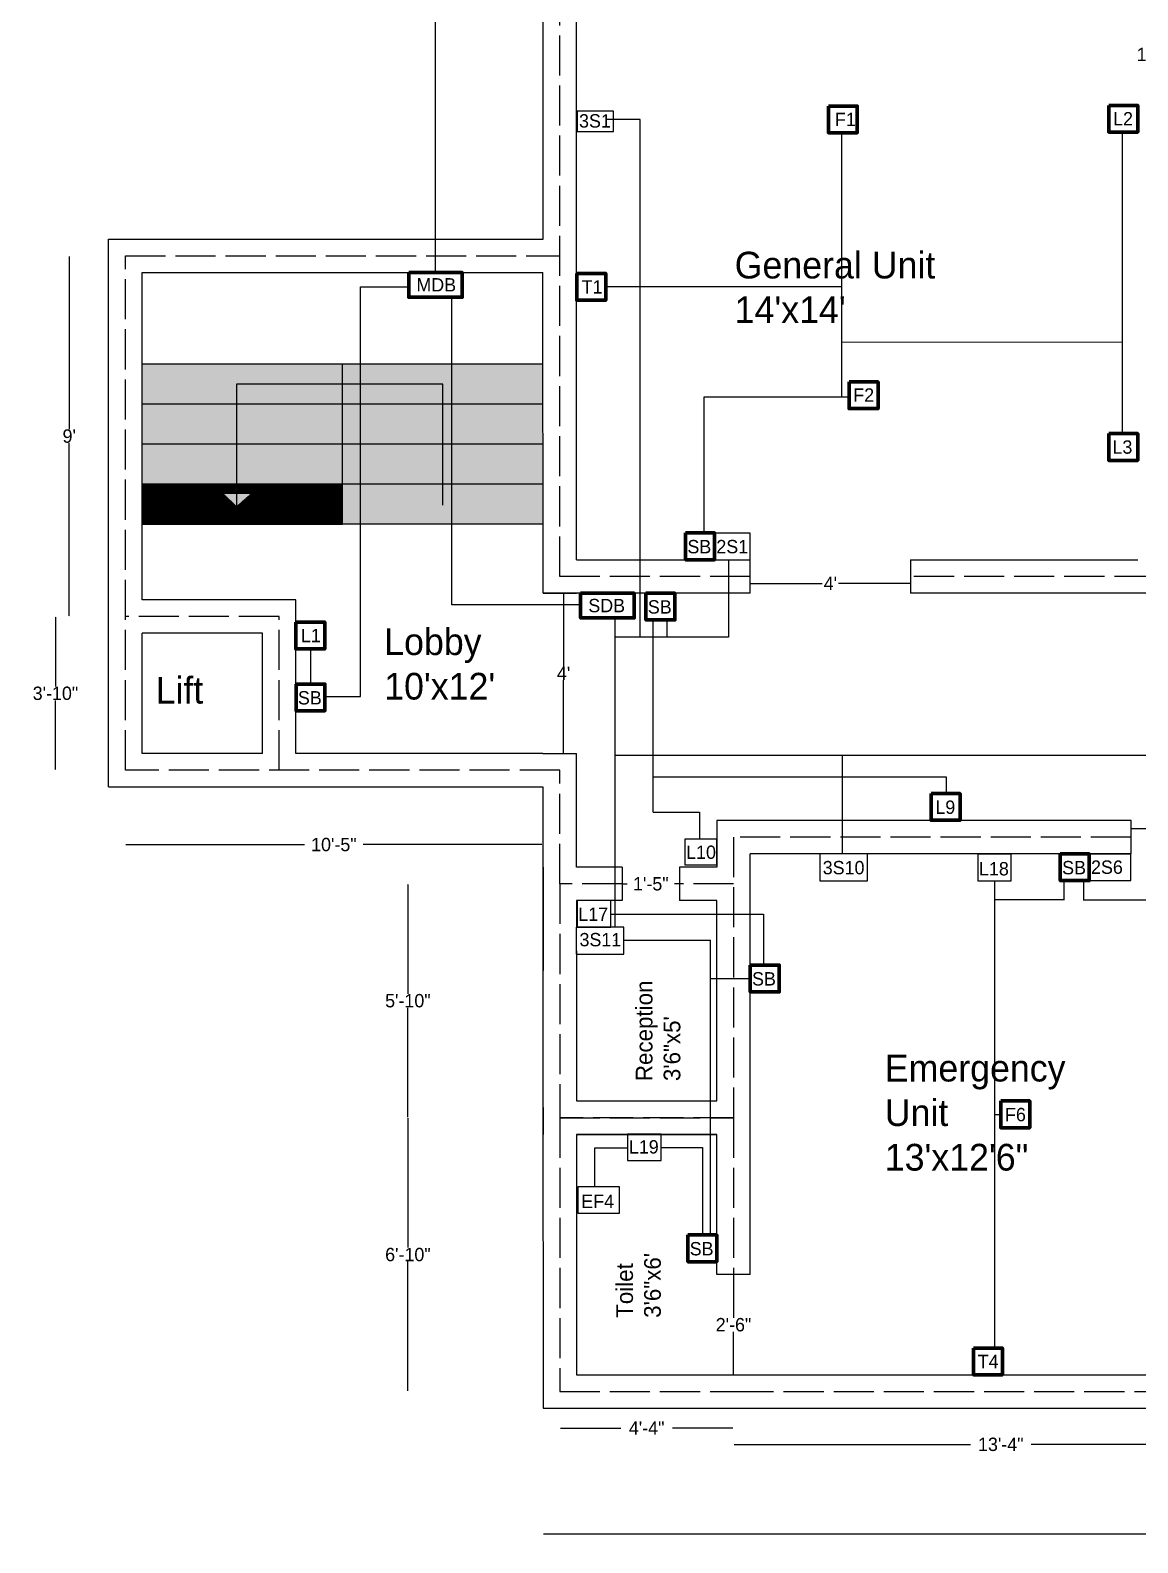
# Model space of a CAD drawing. Header units: inches. Extents: x 258 to 2310, y 251 to 1039.
# Drawn here: x 258.4 to 589.9, y 251.2 to 704 of the extents above; entities that cross this region are included whole.
import ezdxf

# ---------------------------------------------------------------- set-up
doc = ezdxf.new("R2010")
doc.units = ezdxf.units.IN
doc.header["$MEASUREMENT"] = 0
doc.linetypes.add('ACAD_ISO02W100', pattern=[15, 12, -3])
doc.dimstyles.get("Standard").update_dxf_attribs({"dimtxt": 4, "dimasz": 0.18, "dimexe": 0.18, "dimexo": 0.0625, "dimgap": 0.09, "dimtad": 0, "dimtih": 1, "dimtoh": 1, "dimdec": 0, "dimzin": 0, "dimdsep": 46, "dimlunit": 3, "dimtxsty": 'Standard', "dimcen": 0.09, "dimse1": 1, "dimse2": 1, "dimadec": 0, "dimazin": 0, "dimtfac": 1, "dimtdec": 0, "dimtofl": 0, "dimtmove": 0, "dimatfit": 3, "dimfxl": 1, "dimtolj": 1, "dimtzin": 0, "dimarcsym": 0})

# ---------------------------------------------------------------- blocks, each defined once
blk = doc.blocks.new('*D42')
at = {"color": 0, "lineweight": -2}
for p, q in [((469.06, 280.63), (539.79, 280.63)), ((628.7, 280.63), (557.97, 280.63))]:
    blk.add_line(p, q, dxfattribs=at)
at = {"color": 0}
for points in [[(469.06, 280.66), (469.06, 280.6), (468.88, 280.63)], [(628.7, 280.66), (628.7, 280.6), (628.88, 280.63)]]:
    blk.add_solid(points, dxfattribs=at)
at = {"layer": 'Defpoints', "color": 0}
for p in [(468.88, 296.45), (628.88, 296.45), (628.88, 280.63)]:
    blk.add_point(p, dxfattribs=at)
at = {"color": 0, "insert": (548.88, 280.63), "char_height": 4, "attachment_point": 5}
blk.add_mtext('\\A1;13\'-4"', dxfattribs=at)
blk = doc.blocks.new('*D43')
at = {"color": 0, "lineweight": -2}
for p, q in [((417.06, 285.54), (435.12, 285.54)), ((468.7, 285.54), (450.64, 285.54))]:
    blk.add_line(p, q, dxfattribs=at)
at = {"color": 0}
for points in [[(417.06, 285.57), (417.06, 285.51), (416.88, 285.54)], [(468.7, 285.57), (468.7, 285.51), (468.88, 285.54)]]:
    blk.add_solid(points, dxfattribs=at)
at = {"layer": 'Defpoints', "color": 0}
for p in [(416.88, 296.45), (468.88, 296.45), (468.88, 285.54)]:
    blk.add_point(p, dxfattribs=at)
at = {"color": 0, "insert": (442.88, 285.54), "char_height": 4, "attachment_point": 5}
blk.add_mtext('\\A1;4\'-4"', dxfattribs=at)
blk = doc.blocks.new('*D47')
at = {"color": 0, "lineweight": -2}
for p, q in [((588.06, 464.98), (603.46, 464.98)), ((623.7, 464.98), (608.3, 464.98))]:
    blk.add_line(p, q, dxfattribs=at)
at = {"color": 0}
for points in [[(588.06, 465.01), (588.06, 464.95), (587.88, 464.98)], [(623.7, 465.01), (623.7, 464.95), (623.88, 464.98)]]:
    blk.add_solid(points, dxfattribs=at)
at = {"layer": 'Defpoints', "color": 0}
for p in [(623.88, 467.45), (587.88, 462.45), (623.88, 464.98)]:
    blk.add_point(p, dxfattribs=at)
at = {"color": 0, "insert": (605.88, 464.98), "char_height": 4, "attachment_point": 5}
blk.add_mtext("\\A1;3'", dxfattribs=at)
blk = doc.blocks.new('*D48')
at = {"color": 0, "lineweight": -2}
for p, q in [((474.06, 538.41), (495.46, 538.41)), ((521.7, 538.41), (500.3, 538.41))]:
    blk.add_line(p, q, dxfattribs=at)
at = {"color": 0}
for points in [[(474.06, 538.44), (474.06, 538.38), (473.88, 538.41)], [(521.7, 538.44), (521.7, 538.38), (521.88, 538.41)]]:
    blk.add_solid(points, dxfattribs=at)
at = {"layer": 'Defpoints', "color": 0}
for p in [(473.88, 540.48), (521.88, 540.48), (521.88, 538.41)]:
    blk.add_point(p, dxfattribs=at)
at = {"color": 0, "insert": (497.88, 538.41), "char_height": 4, "attachment_point": 5}
blk.add_mtext("\\A1;4'", dxfattribs=at)
blk = doc.blocks.new('*D54')
at = {"color": 0, "lineweight": -2}
for p, q in [((265.94, 528.3), (265.94, 507.57)), ((265.94, 482.66), (265.94, 503.39))]:
    blk.add_line(p, q, dxfattribs=at)
at = {"color": 0}
for points in [[(265.91, 528.3), (265.97, 528.3), (265.94, 528.48)], [(265.91, 482.66), (265.97, 482.66), (265.94, 482.48)]]:
    blk.add_solid(points, dxfattribs=at)
at = {"layer": 'Defpoints', "color": 0}
for p in [(265.94, 528.48), (286.86, 528.48), (286.86, 482.48)]:
    blk.add_point(p, dxfattribs=at)
at = {"color": 0, "insert": (265.94, 505.48), "char_height": 4, "attachment_point": 5}
blk.add_mtext('\\A1;3\'-10"', dxfattribs=at)
blk = doc.blocks.new('*D55')
at = {"color": 0, "lineweight": -2}
for p, q in [((270.06, 636.3), (270.06, 584.57)), ((270.06, 528.66), (270.06, 580.39))]:
    blk.add_line(p, q, dxfattribs=at)
at = {"color": 0}
for points in [[(270.03, 636.3), (270.09, 636.3), (270.06, 636.48)], [(270.03, 528.66), (270.09, 528.66), (270.06, 528.48)]]:
    blk.add_solid(points, dxfattribs=at)
at = {"layer": 'Defpoints', "color": 0}
for p in [(270.06, 636.48), (286.86, 636.48), (286.86, 528.48)]:
    blk.add_point(p, dxfattribs=at)
at = {"color": 0, "insert": (270.06, 582.48), "char_height": 4, "attachment_point": 5}
blk.add_mtext("\\A1;9'", dxfattribs=at)
blk = doc.blocks.new('*D56')
at = {"color": 0, "lineweight": -2}
for p, q in [((287.04, 728.98), (342.1, 728.98)), ((416.68, 728.98), (361.62, 728.98))]:
    blk.add_line(p, q, dxfattribs=at)
at = {"color": 0}
for points in [[(287.04, 729.01), (287.04, 728.95), (286.86, 728.98)], [(416.68, 729.01), (416.68, 728.95), (416.86, 728.98)]]:
    blk.add_solid(points, dxfattribs=at)
at = {"layer": 'Defpoints', "color": 0}
for p in [(416.86, 728.98), (286.86, 636.48), (416.86, 636.48)]:
    blk.add_point(p, dxfattribs=at)
at = {"color": 0, "insert": (351.86, 728.98), "char_height": 4, "attachment_point": 5}
blk.add_mtext('\\A1;10\'-10"', dxfattribs=at)
blk = doc.blocks.new('*D57')
at = {"color": 0, "lineweight": -2}
for p, q in [((418.02, 535.3), (418.02, 513.57)), ((418.02, 487.66), (418.02, 509.39))]:
    blk.add_line(p, q, dxfattribs=at)
at = {"color": 0}
for points in [[(417.99, 535.3), (418.05, 535.3), (418.02, 535.48)], [(417.99, 487.66), (418.05, 487.66), (418.02, 487.48)]]:
    blk.add_solid(points, dxfattribs=at)
at = {"layer": 'Defpoints', "color": 0}
for p in [(411.88, 535.48), (418.02, 487.48), (421.86, 487.48)]:
    blk.add_point(p, dxfattribs=at)
at = {"color": 0, "insert": (418.02, 511.48), "char_height": 4, "attachment_point": 5}
blk.add_mtext("\\A1;4'", dxfattribs=at)
blk = doc.blocks.new('*D67')
at = {"color": 0, "lineweight": -2}
for p, q in [((899.06, 723.3), (899.06, 509.59)), ((899.06, 291.7), (899.06, 505.41))]:
    blk.add_line(p, q, dxfattribs=at)
at = {"color": 0}
for points in [[(899.03, 723.3), (899.09, 723.3), (899.06, 723.48)], [(899.03, 291.7), (899.09, 291.7), (899.06, 291.52)]]:
    blk.add_solid(points, dxfattribs=at)
at = {"layer": 'Defpoints', "color": 0}
for p in [(411.88, 723.48), (899.06, 723.48), (411.88, 291.52)]:
    blk.add_point(p, dxfattribs=at)
at = {"color": 0, "insert": (899.06, 507.5), "char_height": 4, "attachment_point": 5}
blk.add_mtext("\\A1;36'", dxfattribs=at)
blk = doc.blocks.new('*D68')
at = {"color": 0, "lineweight": -2}
for p, q in [((412.06, 253.81), (625.12, 253.81)), ((857.7, 253.81), (644.64, 253.81))]:
    blk.add_line(p, q, dxfattribs=at)
at = {"color": 0}
for points in [[(412.06, 253.84), (412.06, 253.78), (411.88, 253.81)], [(857.7, 253.84), (857.7, 253.78), (857.88, 253.81)]]:
    blk.add_solid(points, dxfattribs=at)
at = {"layer": 'Defpoints', "color": 0}
for p in [(411.88, 723.48), (857.88, 723.52), (857.88, 253.81)]:
    blk.add_point(p, dxfattribs=at)
at = {"color": 0, "insert": (634.88, 253.81), "char_height": 4, "attachment_point": 5}
blk.add_mtext('\\A1;37\'-2"', dxfattribs=at)
blk = doc.blocks.new('*D70')
at = {"color": 0, "lineweight": -2}
for p, q in [((371.42, 448.27), (371.42, 415.54)), ((371.42, 378.63), (371.42, 411.36))]:
    blk.add_line(p, q, dxfattribs=at)
at = {"color": 0}
for points in [[(371.39, 448.27), (371.45, 448.27), (371.42, 448.45)], [(371.39, 378.63), (371.45, 378.63), (371.42, 378.45)]]:
    blk.add_solid(points, dxfattribs=at)
at = {"layer": 'Defpoints', "color": 0}
for p in [(416.88, 448.45), (371.42, 378.45), (416.88, 378.45)]:
    blk.add_point(p, dxfattribs=at)
at = {"color": 0, "insert": (371.42, 413.45), "char_height": 4, "attachment_point": 5}
blk.add_mtext('\\A1;5\'-10"', dxfattribs=at)
blk = doc.blocks.new('*D71')
at = {"color": 0, "lineweight": -2}
for p, q in [((371.43, 378.27), (371.43, 339.54)), ((371.43, 296.63), (371.43, 335.36))]:
    blk.add_line(p, q, dxfattribs=at)
at = {"color": 0}
for points in [[(371.4, 378.27), (371.46, 378.27), (371.43, 378.45)], [(371.4, 296.63), (371.46, 296.63), (371.43, 296.45)]]:
    blk.add_solid(points, dxfattribs=at)
at = {"layer": 'Defpoints', "color": 0}
for p in [(416.88, 378.45), (371.43, 296.45), (416.88, 296.45)]:
    blk.add_point(p, dxfattribs=at)
at = {"color": 0, "insert": (371.43, 337.45), "char_height": 4, "attachment_point": 5}
blk.add_mtext('\\A1;6\'-10"', dxfattribs=at)
blk = doc.blocks.new('*D72')
at = {"color": 0, "lineweight": -2}
for p, q in [((287.04, 460.2), (340.51, 460.2)), ((411.49, 460.2), (358.02, 460.2))]:
    blk.add_line(p, q, dxfattribs=at)
at = {"color": 0}
for points in [[(287.04, 460.23), (287.04, 460.17), (286.86, 460.2)], [(411.49, 460.23), (411.49, 460.17), (411.67, 460.2)]]:
    blk.add_solid(points, dxfattribs=at)
at = {"layer": 'Defpoints', "color": 0}
for p in [(286.86, 482.48), (411.67, 482.48), (411.67, 460.2)]:
    blk.add_point(p, dxfattribs=at)
at = {"color": 0, "insert": (349.27, 460.2), "char_height": 4, "attachment_point": 5}
blk.add_mtext('\\A1;10\'-5"', dxfattribs=at)
blk = doc.blocks.new('*D73')
at = {"color": 0, "lineweight": -2}
for p, q in [((468.88, 331.27), (468.88, 318.54)), ((468.88, 301.63), (468.88, 314.36))]:
    blk.add_line(p, q, dxfattribs=at)
at = {"color": 0}
for points in [[(468.85, 331.27), (468.91, 331.27), (468.88, 331.45)], [(468.85, 301.63), (468.91, 301.63), (468.88, 301.45)]]:
    blk.add_solid(points, dxfattribs=at)
at = {"layer": 'Defpoints', "color": 0}
for p in [(468.88, 331.45), (468.88, 301.45), (468.88, 301.45)]:
    blk.add_point(p, dxfattribs=at)
at = {"color": 0, "insert": (468.88, 316.45), "char_height": 4, "attachment_point": 5}
blk.add_mtext('\\A1;2\'-6"', dxfattribs=at)
blk = doc.blocks.new('*D74')
at = {"color": 0, "lineweight": -2}
for p, q in [((435.75, 448.45), (437.05, 448.45)), ((452.53, 448.45), (451.23, 448.45))]:
    blk.add_line(p, q, dxfattribs=at)
at = {"color": 0}
for points in [[(435.75, 448.48), (435.75, 448.42), (435.57, 448.45)], [(452.53, 448.48), (452.53, 448.42), (452.71, 448.45)]]:
    blk.add_solid(points, dxfattribs=at)
at = {"layer": 'Defpoints', "color": 0}
for p in [(435.57, 448.45), (452.71, 448.45), (452.71, 448.45)]:
    blk.add_point(p, dxfattribs=at)
at = {"color": 0, "insert": (444.14, 448.45), "char_height": 4, "attachment_point": 5}
blk.add_mtext('\\A1;1\'-5"', dxfattribs=at)
blk = doc.blocks.new('*D75')
at = {"color": 0, "lineweight": -2}
for p, q in [((594.88, 703.85), (594.88, 698.87)), ((594.88, 689.72), (594.88, 694.69))]:
    blk.add_line(p, q, dxfattribs=at)
at = {"color": 0}
for points in [[(594.85, 703.85), (594.91, 703.85), (594.88, 704.03)], [(594.85, 689.72), (594.91, 689.72), (594.88, 689.54)]]:
    blk.add_solid(points, dxfattribs=at)
at = {"layer": 'Defpoints', "color": 0}
for p in [(594.88, 704.03), (594.88, 689.54), (594.88, 689.54)]:
    blk.add_point(p, dxfattribs=at)
at = {"color": 0, "insert": (594.88, 696.78), "char_height": 4, "attachment_point": 5}
blk.add_mtext('\\A1;1\'-2"', dxfattribs=at)

msp = doc.modelspace()

# ---------------------------------------------------------------- hatches: boundary and pattern name
h = msp.add_hatch(color=253)
h.paths.add_polyline_path([(291.86, 604.09), (291.86, 592.09), (320.08, 592.09), (320.08, 598.09), (351.87, 598.09), (351.87, 604.09)])
h.paths.add_polyline_path([(351.87, 592.09), (351.87, 598.09), (320.08, 598.09), (320.08, 592.09)])
h.paths.add_polyline_path([(357.19, 604.09), (357.19, 598.09), (381.87, 598.09), (381.87, 592.09), (384.57, 592.09), (384.57, 604.09)])
h.paths.add_polyline_path([(357.19, 604.09), (351.87, 604.09), (351.87, 598.09), (357.19, 598.09)])
h.paths.add_polyline_path([(351.87, 598.09), (351.87, 592.09), (357.19, 592.09), (357.19, 598.09)])
h.paths.add_polyline_path([(357.19, 598.09), (357.19, 592.09), (381.87, 592.09), (381.87, 598.09)], flags=17)
h.paths.add_polyline_path([(384.57, 604.09), (384.57, 592.09), (411.87, 592.09), (411.87, 604.09)])
h.paths.add_polyline_path([(411.87, 580.09), (411.87, 592.09), (384.57, 592.09), (384.57, 580.09)])
h.paths.add_polyline_path([(357.19, 592.09), (357.19, 580.09), (381.87, 580.09), (381.87, 592.09)])
h.paths.add_polyline_path([(351.87, 580.09), (357.19, 580.09), (357.19, 592.09), (351.87, 592.09)])
h.paths.add_polyline_path([(320.08, 592.09), (320.08, 580.09), (351.87, 580.09), (351.87, 592.09)])
h.paths.add_polyline_path([(320.08, 580.09), (320.08, 592.09), (291.86, 592.09), (291.86, 580.09)])
h.paths.add_polyline_path([(291.86, 580.09), (291.86, 568.09), (320.08, 568.09), (320.08, 580.09)])
h.paths.add_polyline_path([(320.08, 580.09), (320.08, 568.09), (351.87, 568.09), (351.87, 580.09)])
h.paths.add_polyline_path([(357.19, 568.09), (381.87, 568.09), (381.87, 580.09), (357.19, 580.09)])
h.paths.add_polyline_path([(384.57, 580.09), (384.57, 568.09), (411.87, 568.09), (411.87, 580.09)])
h.paths.add_polyline_path([(357.19, 568.09), (357.19, 556.09), (381.87, 556.09), (384.57, 556.09), (384.57, 568.09)])
h.paths.add_polyline_path([(384.57, 568.09), (384.57, 556.09), (411.88, 556.09), (411.87, 568.09)])
h.paths.add_polyline_path([(320.08, 568.09), (320.08, 565.35), (324.68, 565.35), (320.08, 561.29), (316.03, 565.35), (320.08, 565.35), (320.08, 568.09), (291.86, 568.09), (291.86, 556.09), (351.87, 556.09), (351.87, 568.09)])
h = msp.add_hatch(color=250)
h.paths.add_polyline_path([(357.19, 604.09), (357.19, 598.09), (381.87, 598.09), (381.87, 592.09), (384.57, 592.09), (384.57, 604.09)])
h.paths.add_polyline_path([(384.57, 604.09), (384.57, 592.09), (411.87, 592.09), (411.87, 604.09)])
h.paths.add_polyline_path([(357.19, 598.09), (357.19, 592.09), (381.87, 592.09), (381.87, 598.09)], flags=17)
h.paths.add_polyline_path([(351.87, 598.09), (357.19, 598.09), (357.19, 604.09), (351.87, 604.09)])
h.paths.add_polyline_path([(351.87, 592.09), (357.19, 592.09), (357.19, 598.09), (351.87, 598.09)])
h.paths.add_polyline_path([(351.87, 598.09), (351.87, 604.09), (291.86, 604.09), (291.86, 592.09), (320.08, 592.09), (320.08, 598.09)])
h.paths.add_polyline_path([(351.87, 592.09), (351.87, 598.09), (320.08, 598.09), (320.08, 592.09)])
h.paths.add_polyline_path([(320.08, 592.09), (320.08, 580.09), (351.87, 580.09), (351.87, 592.09)])
h.paths.add_polyline_path([(291.86, 592.09), (291.86, 580.09), (320.08, 580.09), (320.08, 592.09)])
h.paths.add_polyline_path([(291.86, 580.09), (291.86, 568.09), (320.08, 568.09), (320.08, 580.09)])
h.paths.add_polyline_path([(320.08, 580.09), (320.08, 568.09), (351.87, 568.09), (351.87, 580.09)])
h.paths.add_polyline_path([(357.19, 592.09), (351.87, 592.09), (351.87, 580.09), (357.19, 580.09)])
h.paths.add_polyline_path([(357.19, 580.09), (351.87, 580.09), (351.87, 568.09), (357.19, 568.09)])
h.paths.add_polyline_path([(357.19, 592.09), (357.19, 580.09), (381.87, 580.09), (381.87, 592.09)])
h.paths.add_polyline_path([(357.19, 580.09), (357.19, 568.09), (381.87, 568.09), (381.87, 580.09)])
h.paths.add_polyline_path([(384.57, 592.09), (381.87, 592.09), (381.87, 580.09), (384.57, 580.09)])
h.paths.add_polyline_path([(384.57, 580.09), (381.87, 580.09), (381.87, 568.09), (384.57, 568.09)])
h.paths.add_polyline_path([(384.57, 592.09), (384.57, 580.09), (411.87, 580.09), (411.87, 592.09)])
h.paths.add_polyline_path([(384.57, 580.09), (384.57, 568.09), (411.87, 568.09), (411.87, 580.09)])
h.paths.add_polyline_path([(357.19, 568.09), (357.19, 556.09), (381.87, 556.09), (384.57, 556.09), (384.57, 568.09)])
h.paths.add_polyline_path([(384.57, 568.09), (384.57, 556.09), (411.88, 556.09), (411.87, 568.09)])
h.paths.add_polyline_path([(351.87, 568.09), (320.08, 568.09), (320.08, 565.35), (324.68, 565.35), (320.08, 561.29), (316.03, 565.35), (320.08, 565.35), (320.08, 568.09), (291.86, 568.09), (291.86, 556.09), (351.87, 556.09)])
h.paths.add_polyline_path([(357.19, 568.09), (351.87, 568.09), (351.87, 556.09), (357.19, 556.09)])
h = msp.add_hatch(color=251)
h.paths.add_polyline_path([(411.87, 604.09), (384.57, 604.09), (384.57, 592.09), (411.87, 592.09)])
h.paths.add_polyline_path([(384.57, 604.09), (357.19, 604.09), (357.19, 598.09), (381.87, 598.09), (381.87, 592.09), (384.57, 592.09)])
h.paths.add_polyline_path([(381.87, 598.09), (357.19, 598.09), (357.19, 592.09), (381.87, 592.09)], flags=17)
h.paths.add_polyline_path([(357.19, 604.09), (351.87, 604.09), (351.87, 598.09), (357.19, 598.09)])
h.paths.add_polyline_path([(357.19, 598.09), (351.87, 598.09), (351.87, 592.09), (357.19, 592.09)])
h.paths.add_polyline_path([(351.87, 604.09), (291.86, 604.09), (291.86, 592.09), (320.08, 592.09), (320.08, 598.09), (351.87, 598.09)])
h.paths.add_polyline_path([(351.87, 598.09), (320.08, 598.09), (320.08, 592.09), (351.87, 592.09)], flags=16)
h.paths.add_polyline_path([(320.08, 592.09), (291.86, 592.09), (291.86, 580.09), (320.08, 580.09)])
h.paths.add_polyline_path([(351.87, 592.09), (320.08, 592.09), (320.08, 580.09), (351.87, 580.09)])
h.paths.add_polyline_path([(357.19, 592.09), (351.87, 592.09), (351.87, 580.09), (357.19, 580.09)])
h.paths.add_polyline_path([(381.87, 592.09), (357.19, 592.09), (357.19, 580.09), (381.87, 580.09)])
h.paths.add_polyline_path([(384.57, 592.09), (381.87, 592.09), (381.87, 580.09), (384.57, 580.09)])
h.paths.add_polyline_path([(411.87, 592.09), (384.57, 592.09), (384.57, 580.09), (411.87, 580.09)])
h.paths.add_polyline_path([(411.87, 580.09), (384.57, 580.09), (384.57, 568.09), (411.87, 568.09)])
h.paths.add_polyline_path([(381.87, 580.09), (357.19, 580.09), (357.19, 568.09), (381.87, 568.09)])
h.paths.add_polyline_path([(384.57, 580.09), (381.87, 580.09), (381.87, 568.09), (384.57, 568.09)])
h.paths.add_polyline_path([(357.19, 568.09), (357.19, 556.09), (381.87, 556.09), (384.57, 556.09), (384.57, 568.09)])
h.paths.add_polyline_path([(411.87, 568.09), (384.57, 568.09), (384.57, 556.09), (411.88, 556.09)])
h.paths.add_polyline_path([(357.19, 580.09), (351.87, 580.09), (351.87, 568.09), (357.19, 568.09)])
h.paths.add_polyline_path([(351.87, 580.09), (320.08, 580.09), (320.08, 568.09), (351.87, 568.09)])
h.paths.add_polyline_path([(320.08, 580.09), (291.86, 580.09), (291.86, 568.09), (320.08, 568.09)])
h.paths.add_polyline_path([(316.03, 565.35), (320.08, 565.35), (320.08, 568.09), (291.86, 568.09), (291.86, 556.09), (351.87, 556.09), (351.87, 568.09), (320.08, 568.09), (320.08, 565.35), (324.68, 565.35), (320.08, 561.29)])
h.paths.add_polyline_path([(357.19, 568.09), (351.87, 568.09), (351.87, 556.09), (357.19, 556.09)])
h = msp.add_hatch(color=252)
h.paths.add_polyline_path([(411.87, 604.09), (384.57, 604.09), (384.57, 592.09), (411.87, 592.09)])
h.paths.add_polyline_path([(384.57, 604.09), (357.19, 604.09), (357.19, 598.09), (381.87, 598.09), (381.87, 592.09), (384.57, 592.09)])
h.paths.add_polyline_path([(381.87, 598.09), (357.19, 598.09), (357.19, 592.09), (381.87, 592.09)], flags=17)
h.paths.add_polyline_path([(357.19, 604.09), (351.87, 604.09), (351.87, 598.09), (357.19, 598.09)])
h.paths.add_polyline_path([(357.19, 598.09), (351.87, 598.09), (351.87, 592.09), (357.19, 592.09)])
h.paths.add_polyline_path([(351.87, 604.09), (291.86, 604.09), (291.86, 592.09), (320.08, 592.09), (320.08, 598.09), (351.87, 598.09)])
h.paths.add_polyline_path([(351.87, 598.09), (320.08, 598.09), (320.08, 592.09), (351.87, 592.09)], flags=16)
h.paths.add_polyline_path([(320.08, 592.09), (291.86, 592.09), (291.86, 580.09), (320.08, 580.09)])
h.paths.add_polyline_path([(351.87, 592.09), (320.08, 592.09), (320.08, 580.09), (351.87, 580.09)])
h.paths.add_polyline_path([(357.19, 592.09), (351.87, 592.09), (351.87, 580.09), (357.19, 580.09)])
h.paths.add_polyline_path([(381.87, 592.09), (357.19, 592.09), (357.19, 580.09), (381.87, 580.09)])
h.paths.add_polyline_path([(411.87, 592.09), (384.57, 592.09), (384.57, 580.09), (411.87, 580.09)])
h.paths.add_polyline_path([(384.57, 592.09), (381.87, 592.09), (381.87, 580.09), (384.57, 580.09)])
h.paths.add_polyline_path([(381.87, 580.09), (357.19, 580.09), (357.19, 568.09), (381.87, 568.09)])
h.paths.add_polyline_path([(384.57, 580.09), (381.87, 580.09), (381.87, 568.09), (384.57, 568.09)])
h.paths.add_polyline_path([(411.87, 580.09), (384.57, 580.09), (384.57, 568.09), (411.87, 568.09)])
h.paths.add_polyline_path([(357.19, 568.09), (357.19, 556.09), (381.87, 556.09), (384.57, 556.09), (384.57, 568.09)])
h.paths.add_polyline_path([(411.87, 568.09), (384.57, 568.09), (384.57, 556.09), (411.88, 556.09)])
h.paths.add_polyline_path([(357.19, 580.09), (351.87, 580.09), (351.87, 568.09), (357.19, 568.09)])
h.paths.add_polyline_path([(351.87, 580.09), (320.08, 580.09), (320.08, 568.09), (351.87, 568.09)])
h.paths.add_polyline_path([(320.08, 580.09), (291.86, 580.09), (291.86, 568.09), (320.08, 568.09)])
h.paths.add_polyline_path([(316.03, 565.35), (320.08, 565.35), (320.08, 568.09), (291.86, 568.09), (291.86, 556.09), (351.87, 556.09), (351.87, 568.09), (320.08, 568.09), (320.08, 565.35), (324.68, 565.35), (320.08, 561.29)])
h.paths.add_polyline_path([(357.19, 568.09), (351.87, 568.09), (351.87, 556.09), (357.19, 556.09)])
h = msp.add_hatch(color=253)
h.paths.add_polyline_path([(351.87, 568.09), (357.19, 568.09), (357.19, 580.09), (351.87, 580.09)])
h.paths.add_polyline_path([(351.87, 556.09), (357.19, 556.09), (357.19, 568.09), (351.87, 568.09)])
h.paths.add_polyline_path([(381.87, 580.09), (384.57, 580.09), (384.57, 592.09), (381.87, 592.09)])
h.paths.add_polyline_path([(381.87, 568.09), (384.57, 568.09), (384.57, 580.09), (381.87, 580.09)])
h = msp.add_hatch()
h.set_pattern_fill('GRATE', color=256, style=0)
h.paths.add_polyline_path([(320.08, 568.09), (320.08, 565.35), (324.68, 565.35), (320.08, 561.29), (316.03, 565.35), (320.08, 565.35), (320.08, 568.09), (291.86, 568.09), (291.86, 556.09), (351.87, 556.09), (351.87, 568.09)])
msp.add_hatch(color=253).paths.add_polyline_path([(320.08, 568.09), (320.08, 565.35), (324.68, 565.35), (320.08, 561.29), (316.03, 565.35), (320.08, 565.35), (320.08, 568.09), (291.86, 568.09), (291.86, 556.09), (351.87, 556.09), (351.87, 568.09)])
h = msp.add_hatch(color=95)
h.paths.add_polyline_path([(320.08, 565.35), (320.08, 561.29), (324.68, 565.35)])
h.paths.add_polyline_path([(320.08, 561.29), (320.08, 561.29), (320.08, 565.35), (316.03, 565.35)])
h = msp.add_hatch(color=92)
h.paths.add_polyline_path([(320.08, 561.29), (324.68, 565.35), (320.08, 565.35)])
h.paths.add_polyline_path([(316.03, 565.35), (320.08, 561.29), (320.08, 561.29), (320.08, 565.35)])
h = msp.add_hatch(color=111)
h.paths.add_polyline_path([(320.08, 561.29), (324.68, 565.35), (320.08, 565.35)])
h.paths.add_polyline_path([(316.03, 565.35), (320.08, 561.29), (320.08, 561.29), (320.08, 565.35)])

# ---------------------------------------------------------------- linework, layer by layer
at = {"color": 2}
for p, q in [((379.73, 631.56), (379.73, 781.82)), ((384.57, 532.03), (384.57, 624.06)), ((423.11, 532.03), (384.57, 532.03))]:
    msp.add_line(p, q, dxfattribs=at)
at = {"color": 103, "linetype": 'ACAD_ISO02W100', "true_color": 0x44da7b}
for p, q in [((416.88, 540.48), (416.88, 718.48)), ((286.86, 482.48), (286.86, 636.48)), ((286.86, 636.48), (416.86, 636.48)), ((473.88, 540.48), (416.88, 540.48)), ((594.88, 540.48), (521.88, 540.48)), ((332.86, 528.48), (286.86, 528.48)), ((332.86, 482.48), (332.86, 528.48)), ((416.88, 482.48), (286.86, 482.48)), ((416.88, 448.45), (416.88, 482.48)), ((468.88, 462.45), (468.88, 378.45)), ((587.88, 462.45), (468.88, 462.45)), ((416.88, 448.45), (416.88, 378.45)), ((435.57, 448.45), (416.88, 448.45)), ((468.88, 448.45), (452.71, 448.45)), ((468.88, 378.45), (416.88, 378.45)), ((416.88, 378.45), (416.88, 296.45)), ((468.88, 378.45), (468.88, 331.45)), ((416.88, 296.45), (468.88, 296.45)), ((468.88, 296.45), (628.88, 296.45))]:
    msp.add_line(p, q, dxfattribs=at)
at = {"color": 254, "true_color": 0xcccccc}
for p, q in [((421.86, 545.48), (421.88, 713.48)), ((281.86, 477.48), (281.86, 641.48)), ((281.86, 641.48), (411.88, 641.48)), ((291.86, 631.48), (411.86, 631.48)), ((291.86, 533.48), (291.86, 631.48)), ((421.86, 545.48), (473.88, 545.48)), ((473.88, 535.48), (473.88, 545.48)), ((521.88, 545.48), (589.88, 545.48)), ((521.88, 545.48), (521.88, 535.48)), ((337.86, 533.48), (291.86, 533.48)), ((337.86, 487.48), (337.86, 533.48)), ((411.86, 487.48), (337.86, 487.48)), ((411.86, 487.48), (421.86, 487.48)), ((421.86, 453.45), (421.86, 487.48)), ((281.86, 477.48), (411.86, 477.48)), ((411.86, 477.48), (411.86, 391.48)), ((421.88, 443.45), (421.88, 435.51)), ((435.57, 443.45), (421.88, 443.45)), ((463.88, 443.45), (452.71, 443.45)), ((463.88, 383.45), (463.88, 443.45)), ((421.88, 428.41), (421.88, 383.45)), ((421.88, 383.45), (463.88, 383.45)), ((473.88, 331.45), (473.88, 383.45)), ((463.88, 373.45), (421.88, 373.45)), ((421.88, 373.45), (421.88, 301.45)), ((463.88, 331.45), (463.88, 373.45)), ((421.88, 301.45), (463.88, 301.45)), ((463.88, 301.45), (623.88, 301.45))]:
    msp.add_line(p, q, dxfattribs=at)
at = {"color": 5}
for p, q in [((440.9, 677.26), (430.76, 677.26)), ((440.9, 522.31), (440.9, 677.26)), ((357.19, 504.52), (357.19, 627.16)), ((357.19, 627.16), (371.68, 627.16)), ((467.4, 545.52), (467.4, 522.3)), ((433.48, 435.51), (433.48, 528.06)), ((448.88, 527.47), (448.88, 522.34)), ((467.4, 522.3), (433.48, 522.3)), ((346.62, 504.52), (357.19, 504.52)), ((501.46, 486.89), (433.48, 486.89)), ((597.11, 486.89), (501.46, 486.89)), ((501.47, 480.5), (501.47, 486.89)), ((501.47, 457.44), (501.47, 480.5)), ((573.6, 449.33), (573.6, 443.6)), ((573.55, 443.67), (597.06, 443.67)), ((436.33, 431.55), (461.99, 431.56)), ((461.99, 343.37), (461.99, 431.56)), ((473.89, 420), (462.04, 420))]:
    msp.add_line(p, q, dxfattribs=at)
at = {"color": 1}
for p, q in [((501.24, 673.24), (501.24, 594.23)), ((585.23, 673.48), (585.23, 583.4)), ((430.67, 627.3), (501.23, 627.3)), ((585.26, 610.57), (501.24, 610.67)), ((471.72, 594.21), (459.99, 594.21)), ((459.99, 594.21), (459.99, 553.54)), ((471.58, 594.22), (501.2, 594.22)), ((501.24, 594.23), (503.49, 594.23)), ((444.88, 469.93), (444.88, 527.51)), ((342.34, 508.25), (342.34, 518.8)), ((445.06, 480.5), (532.57, 480.5)), ((532.57, 480.5), (532.57, 475.48)), ((444.88, 469.93), (458.72, 469.93)), ((458.72, 469.93), (458.72, 461.98)), ((546.99, 449.35), (546.99, 309.46)), ((567.88, 443.81), (567.88, 449.43)), ((432.02, 439.38), (477.84, 439.38)), ((477.84, 439.38), (477.84, 424.13)), ((546.99, 443.74), (567.91, 443.74)), ((546.98, 379.42), (548.92, 379.42)), ((437.18, 369.36), (427.23, 369.36)), ((427.23, 369.36), (427.23, 357.75)), ((447.32, 369.55), (459.64, 369.55)), ((459.64, 369.55), (459.64, 343.32))]:
    msp.add_line(p, q, dxfattribs=at)
for p, q in [((324.68, 565.35), (316.03, 565.35)), ((316.03, 565.35), (320.08, 561.29)), ((320.08, 561.29), (324.68, 565.35)), ((291.86, 533.48), (291.86, 535.48)), ((411.88, 535.48), (421.86, 535.48)), ((291.86, 487.48), (291.86, 523.48)), ((291.86, 487.48), (291.86, 523.48)), ((327.86, 523.48), (291.86, 523.48)), ((327.86, 487.48), (327.86, 523.48)), ((327.86, 487.48), (291.86, 487.48)), ((587.88, 457.45), (587.88, 467.45)), ((473.88, 383.45), (473.88, 457.45)), ((587.88, 457.45), (473.88, 457.45)), ((435.57, 453.45), (435.57, 443.45)), ((452.71, 453.45), (452.71, 443.45)), ((463.06, 453.98), (463.06, 453.98)), ((473.88, 331.45), (463.88, 331.45))]:
    msp.add_line(p, q)
at = {"color": 4}
for p, q in [((433.48, 431.53), (433.48, 431.55)), ((436.06, 431.55), (436.33, 431.55))]:
    msp.add_line(p, q, dxfattribs=at)
at = {"linetype": 'ACAD_ISO02W100'}
msp.add_line((416.88, 378.45), (468.88, 378.45), dxfattribs=at)
at = {"color": 254, "true_color": 0xcccccc}
for points in [[(411.88, 641.48), (411.88, 723.48), (599.88, 723.48)], [(411.88, 535.48), (411.86, 631.48)], [(599.88, 617.48), (599.88, 535.48), (521.88, 535.48)], [(473.88, 535.48), (421.86, 535.48)], [(587.88, 467.45), (463.88, 467.45), (463.88, 453.45)], [(435.57, 453.45), (421.86, 453.45)], [(463.88, 453.45), (452.71, 453.45)], [(411.86, 391.48), (411.88, 291.52), (633.88, 291.52)]]:
    msp.add_lwpolyline(points, dxfattribs=at)
for points in [[(422.13, 673.71), (432.96, 673.71), (432.96, 679.82), (422.13, 679.82)], [(463.24, 545.49), (473.89, 545.49), (473.89, 553.44), (463.24, 553.44)], [(454.39, 461.98), (463.76, 461.98), (463.76, 454.04), (454.39, 454.04)], [(494.71, 449.38), (508.94, 449.38), (508.94, 457.45), (494.71, 457.45)], [(541.97, 449.4), (552.03, 449.4), (552.03, 457.34), (541.97, 457.34)], [(575.38, 449.5), (587.85, 449.5), (587.85, 457.34), (575.38, 457.34)], [(422.12, 435.51), (432.17, 435.51), (432.17, 443.45), (422.12, 443.45)], [(421.83, 427.44), (436.06, 427.44), (436.06, 435.51), (421.83, 435.51)], [(437.18, 365.62), (447.24, 365.62), (447.24, 373.56), (437.18, 373.56)], [(422.25, 349.91), (434.73, 349.91), (434.73, 357.75), (422.25, 357.75)]]:
    msp.add_lwpolyline(points, close=True)
at = {"lineweight": 100}
for points in [[(497.27, 681.32), (505.94, 681.32), (505.94, 673.32), (497.27, 673.32)], [(581.19, 681.53), (589.86, 681.53), (589.86, 673.53), (581.19, 673.53)], [(371.68, 631.47), (387.71, 631.47), (387.71, 624.08), (371.68, 624.08)], [(421.98, 631.19), (430.64, 631.19), (430.64, 623.19), (421.98, 623.19)], [(503.49, 598.75), (512.16, 598.75), (512.16, 590.74), (503.49, 590.74)], [(581.19, 583.25), (589.86, 583.25), (589.86, 575.25), (581.19, 575.25)], [(454.53, 553.52), (463.2, 553.52), (463.2, 545.51), (454.53, 545.51)], [(423.13, 535.44), (439.16, 535.44), (439.16, 528.05), (423.13, 528.05)], [(442.69, 535.48), (451.35, 535.48), (451.35, 527.48), (442.69, 527.48)], [(337.87, 526.81), (346.54, 526.81), (346.54, 518.8), (337.87, 518.8)], [(337.94, 508.27), (346.61, 508.27), (346.61, 500.26), (337.94, 500.26)], [(528.02, 475.5), (536.69, 475.5), (536.69, 467.49), (528.02, 467.49)], [(566.69, 457.42), (575.36, 457.42), (575.36, 449.42), (566.69, 449.42)], [(473.89, 424.13), (482.55, 424.13), (482.55, 416.12), (473.89, 416.12)], [(548.89, 383.46), (557.56, 383.46), (557.56, 375.45), (548.89, 375.45)], [(455.22, 343.33), (463.89, 343.33), (463.89, 335.33), (455.22, 335.33)], [(540.71, 309.47), (549.38, 309.47), (549.38, 301.47), (540.71, 301.47)]]:
    msp.add_lwpolyline(points, close=True, dxfattribs=at)
for points in [[(411.87, 604.09), (291.87, 604.09)], [(411.87, 556.09), (381.87, 556.09), (351.87, 556.09), (351.87, 604.09)], [(411.87, 592.09), (291.87, 592.09)], [(411.87, 580.09), (291.87, 580.09)], [(411.87, 568.09), (291.87, 568.09)], [(351.87, 556.09), (291.87, 556.09)], [(421.86, 535.48), (411.88, 535.48)], [(411.88, 453.45), (411.88, 453.45), (411.86, 391.48)], [(411.88, 381.48), (411.88, 373.45)], [(421.88, 373.45), (463.88, 373.45)]]:
    msp.add_lwpolyline(points)
at = {"color": 103, "true_color": 0x44da7b}
msp.add_lwpolyline([(381.87, 561.82), (381.87, 598.09), (320.08, 598.09), (320.08, 561.29)], dxfattribs=at)

# ---------------------------------------------------------------- texts
at = {"lineweight": 100, "char_height": 4, "width": 0.456, "attachment_point": 1}
for s, insert in [('F1', (499.23, 679.3)), ('L2', (582.49, 679.51)), ('3S1', (422.65, 678.88)), ('MDB', (373.97, 629.8)), ('T1', (423.43, 629.17)), ('F2', (504.73, 596.8)), ('L3', (582.31, 581.23)), ('SB', (455.09, 551.41)), ('2S1', (463.75, 551.42)), ('SDB', (425.43, 533.77)), ('SB', (443.24, 533.37)), ('L1', (339.39, 524.79)), ('SB', (338.5, 506.16)), ('L9', (529.3, 473.41)), ('L10', (454.7, 459.92)), ('3S10', (495.59, 455.31)), ('SB', (567.24, 455.31)), ('2S6', (575.89, 455.45)), ('L17', (422.44, 441.37)), ('SB', (474.44, 422.02)), ('F6', (550.14, 381.38)), ('EF4', (423.32, 355.41)), ('SB', (455.77, 341.22)), ('T4', (541.96, 307.45))]:
    msp.add_mtext(s, dxfattribs=dict(at, insert=insert))
at = {"char_height": 8, "attachment_point": 1}
for s, insert, width in [("{\\C4;General Unit\\P14'x14'}", (469.23, 637.7), 122.6564), ("{\\C4;Lobby\\P10'x12'}", (364.33, 524.96), 50.1699), ('{\\C4;Lift}', (295.91, 510.42), 28.2353), ('{\\C4;Emergency Unit\\P13\'x12\'6"}', (514.15, 397.28), 63.4191)]:
    msp.add_mtext(s, dxfattribs=dict(at, insert=insert, width=width))
at = {"color": 2, "char_height": 4, "attachment_point": 1}
for s, insert, width in [('{\\C256;L18}', (542.36, 454.98), 7.8502), ('{\\C256;L19}', (437.57, 371.71), 8.6632)]:
    msp.add_mtext(s, dxfattribs=dict(at, insert=insert, width=width))
at = {"color": 4, "insert": (422.79, 433.75), "char_height": 4, "width": 13.4736, "attachment_point": 1}
msp.add_mtext('{\\C256;3S11}', dxfattribs=at)
at = {"char_height": 5, "attachment_point": 1, "rotation": 90}
for s, insert, width in [('{\\C4;Reception\\P3\'6"x5\'}', (439.63, 389.4), 39.2097), ('{\\C4;Toilet\\P3\'6"x6\'}', (433.79, 318.53), 50.7126)]:
    msp.add_mtext(s, dxfattribs=dict(at, insert=insert, width=width))

# ---------------------------------------------------------------- dimensions: what is measured, and where the dimension line sits
at = {"color": 241}
for base, p1, p2, picture, middle in [((416.86, 728.98), (286.86, 636.48), (416.86, 636.48), '*D56', (351.86, 728.98)), ((857.88, 253.81), (411.88, 723.48), (857.88, 723.52), '*D68', (634.88, 253.81)), ((468.88, 285.54), (416.88, 296.45), (468.88, 296.45), '*D43', (442.88, 285.54)), ((628.88, 280.63), (468.88, 296.45), (628.88, 296.45), '*D42', (548.88, 280.63))]:
    dim = msp.add_linear_dim(base=base, p1=p1, p2=p2, dimstyle='Standard', dxfattribs=at)
    dim.commit()
    dim.dimension.update_dxf_attribs({"geometry": picture, "text_midpoint": middle})
for base, p1, p2, picture, middle in [((899.06, 723.48), (411.88, 291.52), (411.88, 723.48), '*D67', (899.06, 507.5)), ((270.06, 636.48), (286.86, 528.48), (286.86, 636.48), '*D55', (270.06, 582.48)), ((265.94, 528.48), (286.86, 482.48), (286.86, 528.48), '*D54', (265.94, 505.48))]:
    dim = msp.add_linear_dim(base=base, p1=p1, p2=p2, angle=90, dimstyle='Standard', dxfattribs=at)
    dim.commit()
    dim.dimension.update_dxf_attribs({"geometry": picture, "text_midpoint": middle})
for base, p1, p2, picture, middle in [((594.88, 689.54), (594.88, 704.03), (594.88, 689.54), '*D75', (594.88, 696.78)), ((418.02, 487.48), (411.88, 535.48), (421.86, 487.48), '*D57', (418.02, 511.48)), ((468.88, 301.45), (468.88, 331.45), (468.88, 301.45), '*D73', (468.88, 316.45))]:
    dim = msp.add_linear_dim(base=base, p1=p1, p2=p2, angle=90, dimstyle='Standard')
    dim.commit()
    dim.dimension.update_dxf_attribs({"geometry": picture, "text_midpoint": middle})
for base, p1, p2, picture, middle in [((521.88, 538.41), (473.88, 540.48), (521.88, 540.48), '*D48', (497.88, 538.41)), ((452.71, 448.45), (435.57, 448.45), (452.71, 448.45), '*D74', (444.14, 448.45))]:
    dim = msp.add_linear_dim(base=base, p1=p1, p2=p2, dimstyle='Standard')
    dim.commit()
    dim.dimension.update_dxf_attribs({"geometry": picture, "text_midpoint": middle})
for p1, p2, distance, picture, middle in [((286.86, 482.48), (411.67, 482.48), -22.28, '*D72', (349.27, 460.2)), ((416.88, 448.45), (416.88, 378.45), -45.46, '*D70', (371.42, 413.45)), ((416.88, 378.45), (416.88, 296.45), -45.45, '*D71', (371.43, 337.45))]:
    dim = msp.add_aligned_dim(p1=p1, p2=p2, distance=distance, dimstyle='Standard', dxfattribs=at)
    dim.commit()
    dim.dimension.update_dxf_attribs({"geometry": picture, "text_midpoint": middle})
at = {"color": 254, "true_color": 0xcccccc}
dim = msp.add_linear_dim(base=(623.88, 464.98), p1=(587.88, 462.45), p2=(623.88, 467.45), dimstyle='Standard', dxfattribs=at)
dim.commit()
dim.dimension.update_dxf_attribs({"geometry": '*D47', "text_midpoint": (605.88, 464.98)})

doc.saveas('drawing.dxf')
